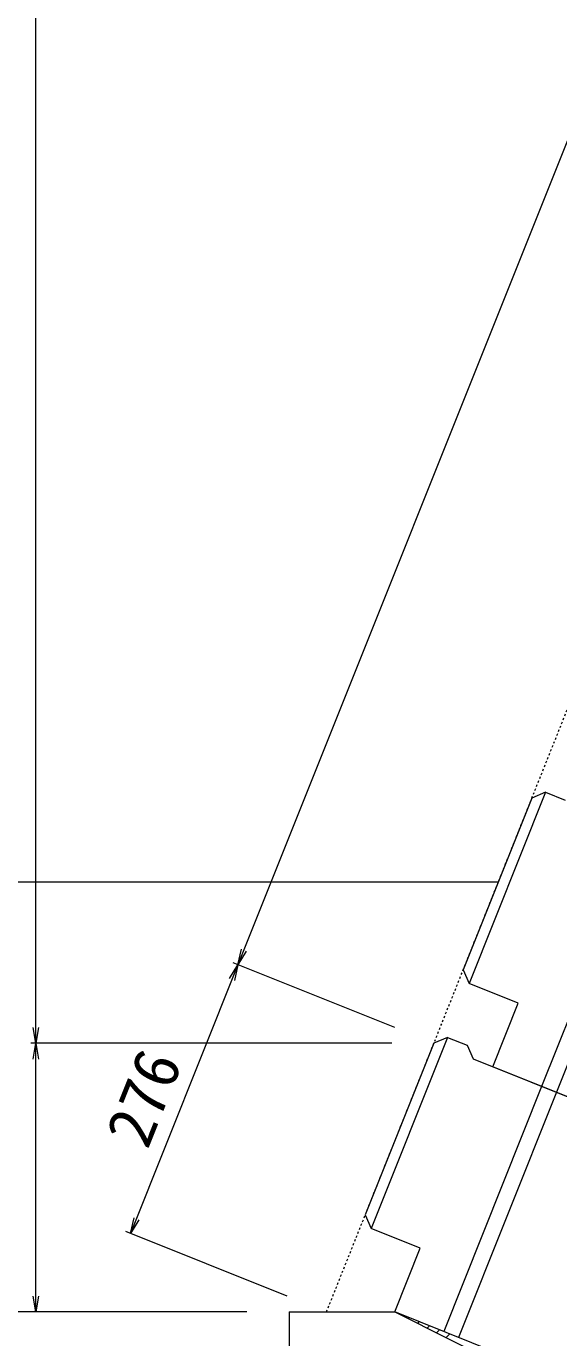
# Model space of a CAD drawing. Units: millimetres on the paper. Extents: x 0 to 841, y 0 to 594.
# Drawn here: x 347.3 to 372.6, y 323.5 to 385.6 of the extents above; entities that cross this region are included whole.
import ezdxf
from ezdxf.enums import TextEntityAlignment as Align

# ---------------------------------------------------------------- set-up
doc = ezdxf.new("R2010")
doc.units = ezdxf.units.MM
doc.linetypes.add('USER1', pattern=[0.1125, 0.0625, -0.05])
for name, color, linetype, lineweight in [('D-BGD（現況）', 6, 'Continuous', 18), ('D-STR-DIM（寸法）', 7, 'Continuous', 18), ('D-STR-STRn（構造物）', 7, 'Continuous', 18), ('D-STR（構造物外形線）', 1, 'Continuous', 18)]:
    doc.layers.add(name, color=color, linetype=linetype, lineweight=lineweight)
doc.styles.add('ＭＳ ゴシック', font='')
doc.styles.get('ＭＳ ゴシック').set_extended_font_data('MS Gothic')

msp = doc.modelspace()

# ---------------------------------------------------------------- linework, layer by layer
at = {"layer": 'D-BGD（現況）'}
msp.add_line((369.696, 345.088), (311.696, 345.088), dxfattribs=at)
at = {"layer": 'D-STR-DIM（寸法）'}
for p, q in [((357.395, 341.256), (413.028, 480.343)), ((347.784, 337.55), (347.784, 476.622)), ((357.357, 341.163), (357.52, 341.906)), ((357.752, 341.813), (357.357, 341.163)), ((352.306, 328.537), (357.319, 341.071)), ((356.962, 340.514), (357.356, 341.164)), ((364.784, 338.193), (357.124, 341.257)), ((364.784, 338.193), (357.125, 341.256)), ((357.356, 341.164), (357.194, 340.421)), ((357.356, 341.164), (357.319, 341.071)), ((357.357, 341.163), (357.395, 341.256)), ((347.784, 337.45), (347.659, 338.2)), ((347.909, 338.2), (347.784, 337.45)), ((364.641, 337.45), (347.534, 337.45)), ((364.641, 337.45), (347.534, 337.45)), ((347.659, 336.7), (347.784, 337.45)), ((347.784, 337.45), (347.784, 337.55)), ((347.784, 337.45), (347.784, 337.35)), ((347.784, 337.45), (347.909, 336.7)), ((347.784, 324.83), (347.784, 337.35)), ((352.268, 328.444), (352.431, 329.187)), ((352.663, 329.094), (352.268, 328.444)), ((359.696, 325.473), (352.036, 328.537)), ((352.268, 328.444), (352.306, 328.537)), ((347.784, 324.73), (347.659, 325.48)), ((347.909, 325.48), (347.784, 324.73)), ((357.784, 324.73), (339.534, 324.73)), ((357.784, 324.73), (339.534, 324.73)), ((357.784, 324.73), (347.534, 324.73)), ((347.784, 324.73), (347.784, 324.83))]:
    msp.add_line(p, q, dxfattribs=at)
at = {"layer": 'D-STR-STRn（構造物）', "linetype": 'USER1'}
msp.add_line((361.553, 324.73), (422.35, 476.723), dxfattribs=at)
at = {"layer": 'D-STR-STRn（構造物）'}
for p, q in [((364.975, 324.635), (364.988, 324.648)), ((365.424, 324.41), (365.469, 324.456)), ((365.873, 324.186), (365.95, 324.264)), ((366.322, 323.961), (366.431, 324.071)), ((366.771, 323.737), (366.912, 323.879)), ((367.22, 323.512), (367.394, 323.686))]:
    msp.add_line(p, q, dxfattribs=at)
at = {"layer": 'D-STR（構造物外形線）'}
for p, q in [((371.933, 349.335), (368.312, 340.282)), ((371.933, 349.335), (371.284, 349.056)), ((371.933, 349.335), (372.862, 348.963)), ((371.284, 349.056), (368.034, 340.932)), ((376.39, 347.013), (371.748, 335.407)), ((377.087, 346.735), (372.444, 335.129)), ((368.034, 340.932), (368.312, 340.282)), ((370.634, 339.353), (368.312, 340.282)), ((369.427, 336.336), (370.634, 339.353)), ((366.641, 337.45), (363.392, 329.326)), ((367.291, 337.729), (363.67, 328.676)), ((367.291, 337.729), (366.641, 337.45)), ((367.291, 337.729), (368.22, 337.357)), ((368.22, 337.357), (368.498, 336.707)), ((368.498, 336.707), (376.622, 333.458)), ((374.301, 334.386), (369.427, 336.336)), ((371.748, 335.407), (367.106, 323.801)), ((372.444, 335.129), (367.802, 323.523)), ((363.392, 329.326), (363.67, 328.676)), ((365.991, 327.747), (363.67, 328.676)), ((364.784, 324.73), (365.991, 327.747)), ((359.784, 324.73), (359.784, 312.23)), ((359.784, 324.73), (364.784, 324.73)), ((369.659, 322.78), (364.784, 324.73)), ((364.784, 324.73), (381.284, 316.48))]:
    msp.add_line(p, q, dxfattribs=at)

# ---------------------------------------------------------------- texts
at = {"layer": 'D-STR-DIM（寸法）', "style": 'ＭＳ ゴシック'}
msp.add_text('276', height=2.199, rotation=68.199, dxfattribs=at).set_placement((353.686, 332.122), align=Align.BOTTOM_LEFT)

doc.saveas('drawing.dxf')
